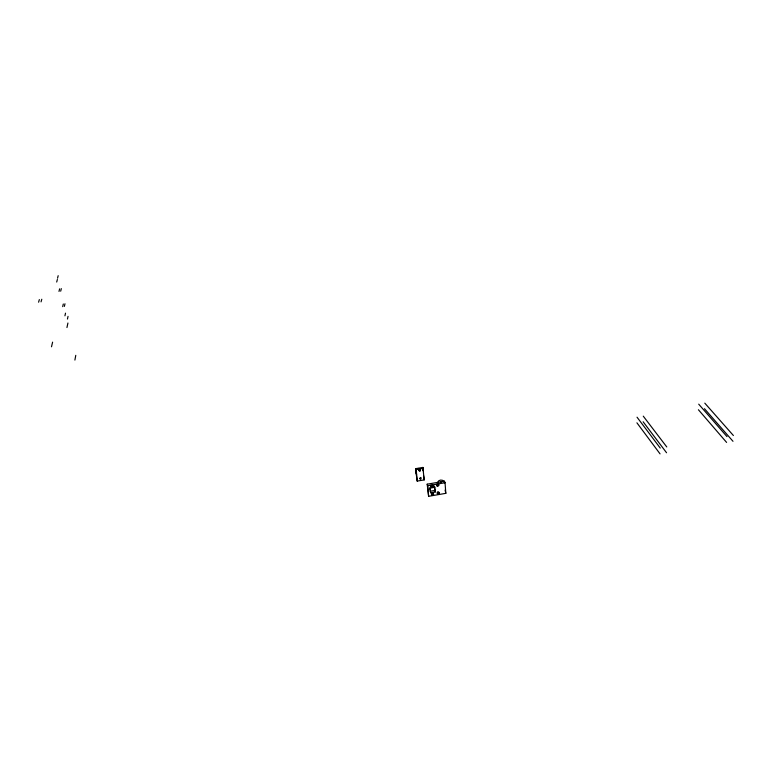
<?xml version="1.0" encoding="UTF-8"?>
<svg xmlns="http://www.w3.org/2000/svg" width="772" height="772" viewBox="0 0 772 772"><rect width="100%" height="100%" fill="white"/><g stroke="black" fill="none" stroke-linecap="round" stroke-linejoin="round"><path stroke-width="1.16" d="M420.286 469.704L419.592 470.476L418.829 470.129M74.894 360.08L75.772 355.342M66.952 327.54L67.926 323.014M67.454 319.048L68.032 316.366M64.935 315.816L65.523 313.152M64.385 306.397L64.983 303.772M62.696 306.638L63.304 304.004M51.502 346.792L52.602 342.131M60.689 291.189L61.316 288.622M58.99 291.42L59.627 288.853M57.543 278.2L58.18 275.691M56.703 282.041L57.35 279.512M41.051 301.852L41.784 299.237M38.6 302.199L39.343 299.584M432.581 492.932L431.924 493.376M437.116 484.411C436.595 486.119 439.278 484.16 437.357 484.247M438.207 492.169L437.328 492.227M441.468 482.095L441.092 481.429L440.31 482.095M430.959 485.887L432.841 485.559L432.918 486.485L432.011 487.113L431.037 486.814L430.766 485.366L431.037 486.814M430.844 486.292L431.818 486.592L432.725 485.974L432.648 485.048L432.841 485.559M436.749 484.893L438.641 484.565L438.708 485.492L437.801 486.119L436.827 485.82L436.556 484.372L436.827 485.82M436.624 485.298L438.515 484.98L438.438 484.054L437.463 483.755L437.656 484.266M431.625 494.138C435.041 493.8 429.589 494.051 433.497 493.81L433.575 494.727L432.667 495.354L431.693 495.055L431.432 493.617L431.693 495.055M431.5 494.534L433.382 494.205L433.304 493.289L432.33 492.99L432.523 493.511M437.193 492.623L438.1 491.996L439.268 492.816L439.336 493.733L438.438 494.36L437.27 493.54L438.235 493.839L439.143 493.212L439.075 492.295L439.268 492.816M438.293 492.517L437.396 493.144L437.463 494.061M431.712 485.192L431.635 486.148L431.992 485.212M427.186 484.179L427.746 485.704L445.048 482.741L445.82 493.337L428.614 496.309L427.186 484.179L444.45 481.236L445.048 482.741M434.848 487.286L430.207 488.078L430.593 492.797L435.215 491.996L434.462 486.283L435.215 491.996M430.033 491.262L435.099 490.394M418.82 468.488A3.136 1.727 -4.9 0 0 415.741 470.428L417.198 481.091L424.185 479.904L422.892 467.436L415.867 468.623L416.166 472.03L415.896 471.267M415.867 468.623L416.185 469.511L423.22 468.324M419.553 478.186L420.566 478.341L420.875 477.434M704.797 403.138L733.4 435.524M704.498 408.716L732.995 441.314M698.699 404.152L726.983 436.624M698.409 409.739L726.597 442.414M643.269 416.156L666.767 446.949M643.124 421.763L666.554 452.759M637.035 417.198L660.243 448.069M636.91 422.815L660.05 453.878M445.82 493.337L445.097 490.056M438.438 484.054L438.641 484.565M438.515 484.98L438.708 485.492M437.608 485.607L437.801 486.119M439.143 493.212L439.336 493.733M438.235 493.839L438.438 494.36M432.725 485.974L432.918 486.485M431.818 486.592L432.011 487.113M433.304 493.289L433.497 493.81M433.382 494.205L433.575 494.727M432.484 494.833L432.667 495.354M422.892 470.08L423.172 470.843L422.892 467.436M424.185 479.904L423.577 475.629M415.838 470.804L416.407 472.396M416.619 474.79L415.954 472.821A3.136 1.737 -4.9 0 1 416.349 471.924M437.946 482.432L437.83 482.056C438.776 479.055 444.537 479.48 444.575 483.002L444.45 481.236M416.185 469.511L417.198 481.091M429.743 487.73L429.936 490.085M427.746 485.704L428.614 496.309M419.119 470.688C420.373 472.995 421.087 468.517 419.119 470.688M437.627 492.893C438.525 494.582 439.094 491.301 437.627 492.893M419.823 478.592C420.75 481.014 422.014 476.633 419.823 478.592"/></g></svg>
